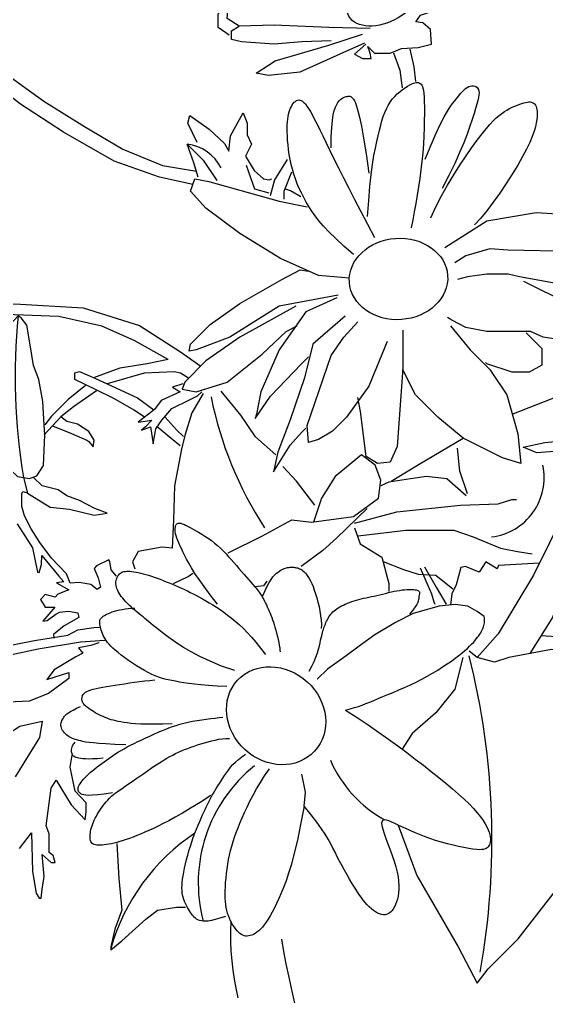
# Model space of a CAD drawing. Extents: x 363 to 3402, y 2599 to 6452.
# Drawn here: x 1335.1 to 1431.7, y 4287.3 to 4466.5 of the extents above; entities that cross this region are included whole.
import ezdxf

# ---------------------------------------------------------------- set-up
doc = ezdxf.new("R2010")
doc.units = 0
doc.header["$LTSCALE"] = 10
doc.header["$MEASUREMENT"] = 0
for name, color, linetype in [('3', 3, 'CONTINUOUS'), ('4', 4, 'CONTINUOUS'), ('7', 7, 'CONTINUOUS')]:
    doc.layers.add(name, color=color, linetype=linetype)

msp = doc.modelspace()

# ---------------------------------------------------------------- linework, layer by layer
at = {"layer": '3'}
for points in [[(1367.68, 4443.93), (1365.97, 4447.5), (1366.28, 4448.89), (1369.85, 4446.41), (1372.65, 4443.77), (1373.43, 4442.38), (1373.74, 4445.17), (1376.07, 4449.36), (1376.84, 4447.5), (1376.84, 4445.32), (1377.62, 4443.62), (1376.53, 4441.45), (1378.09, 4438.81), (1379.79, 4437.26), (1380.88, 4437.1), (1381.35, 4437.26)], [(1367.83, 4437.57), (1367.06, 4440.2), (1365.82, 4443.62), (1368.77, 4440.67), (1371.25, 4436.95)], [(1384.14, 4440.83), (1381.81, 4437.1), (1381.04, 4434.15)], [(1380.88, 4434.62), (1378.24, 4435.4), (1377.15, 4438.5), (1376.69, 4439.74)], [(1384.92, 4438.5), (1383.52, 4434.93), (1383.52, 4433.53)], [(1386.63, 4434), (1384.76, 4435.08), (1383.83, 4435.4)], [(1339.6, 4392.14), (1339.35, 4396.43), (1338.62, 4400.48), (1337.63, 4403.05), (1337.02, 4406.85), (1336.41, 4410.41), (1335.42, 4411.76), (1334.81, 4412.12), (1332.72, 4409.8), (1331.86, 4401.46), (1332.36, 4390.3), (1333.46, 4383.92), (1334.69, 4382.7), (1336.9, 4382.33), (1338.25, 4382.82), (1339.47, 4384.66), (1339.72, 4390.3), (1339.6, 4392.14)], [(1425.42, 4394.08), (1434.42, 4397.68), (1444.34, 4402.5), (1450.47, 4407.39)], [(1365.01, 4399.7), (1363.16, 4399.08), (1364.52, 4398.21), (1361.05, 4396.6), (1359.81, 4394.99), (1356.84, 4392.64), (1359.32, 4393.01), (1358.2, 4391.78), (1357.46, 4391.16), (1359.07, 4391.78), (1359.57, 4388.68), (1360.06, 4391.41), (1361.18, 4393.01), (1363.03, 4395.12), (1366.25, 4396.73), (1367.74, 4397.47), (1368.48, 4398.21)], [(1368.74, 4397.88), (1366.65, 4394.34), (1365.4, 4390.17), (1364.77, 4387.66), (1363.52, 4380.99), (1363.31, 4374.73), (1363.1, 4369.52), (1361.22, 4369.72), (1356.84, 4368.89), (1355.79, 4367.01), (1356.21, 4365.76)], [(1382.1, 4386.62), (1378.35, 4389.96), (1375.63, 4393.92), (1372.08, 4398.3)], [(1341.13, 4391.95), (1344.63, 4390.54), (1347.45, 4389.32), (1347.82, 4389.07), (1348.56, 4388.09), (1348.8, 4389.32), (1347.82, 4390.91), (1345.73, 4392.26), (1343.77, 4392.75), (1342.67, 4393.61)], [(1403.24, 4381.83), (1408.34, 4384.94), (1416.4, 4389.7)], [(1439.32, 4387.66), (1435.56, 4387.45), (1429.92, 4387.04), (1427.42, 4388.08), (1431.38, 4388.91), (1437.65, 4389.54), (1442.24, 4389.96)], [(1417.23, 4379.51), (1415.77, 4383.68), (1415.35, 4387.86)], [(1373.33, 4368.68), (1379.6, 4371.81), (1385.03, 4374.73), (1388.58, 4374.31), (1396.3, 4375.36), (1400.9, 4378.69), (1401.31, 4382.03), (1400.27, 4384.74), (1397.76, 4386.62), (1392.96, 4382.66), (1390.46, 4378.69), (1388.99, 4374.31)], [(1389.2, 4377.44), (1385.86, 4381.82), (1383.36, 4384.53)], [(1335.79, 4382.51), (1336.53, 4379.63), (1340.7, 4377.05), (1344.26, 4376.68), (1348.8, 4375.58), (1351.13, 4375.95), (1348.92, 4376.81), (1346.1, 4378.28), (1343.77, 4379.14), (1342.17, 4380.24), (1339.23, 4380.98), (1337.57, 4382.57)], [(1416.97, 4379.11), (1413.42, 4382.24), (1409.67, 4382.66), (1406.74, 4382.24), (1402.78, 4381.61), (1401.31, 4380.99)], [(1396.51, 4374.1), (1404.24, 4376.19), (1415.93, 4377.44), (1422.82, 4377.65), (1425.33, 4378.48), (1426.16, 4378.48)], [(1398.81, 4376.82), (1393.17, 4371.39), (1390.66, 4369.1), (1386.7, 4366.18)], [(1396.51, 4373.27), (1397.56, 4370.35), (1401.52, 4367.85), (1402.78, 4363.05), (1402.78, 4361.59)], [(1397.14, 4371.81), (1405.91, 4372.85), (1414.68, 4372.85), (1418.23, 4371.6), (1423.24, 4369.51), (1426.37, 4368.89), (1429.09, 4368.47)], [(1414.52, 4361.99), (1411.38, 4364.49), (1408.25, 4364.7), (1405.54, 4365.54), (1401.78, 4367)], [(1408.51, 4365.92), (1410.6, 4361.12), (1411.02, 4359.66), (1411.23, 4359.24)], [(1409.35, 4366.12), (1411.44, 4362.37), (1413.32, 4359.24)], [(1430.41, 4366.77), (1422.87, 4366.37), (1422.66, 4365.75), (1420.57, 4367), (1419.32, 4365.12), (1416.81, 4366.16), (1415.98, 4365.95), (1415.14, 4362.83), (1414.31, 4361.16), (1414.1, 4359.07)], [(1349.65, 4352.16), (1348.17, 4351.67), (1345.88, 4351.27), (1346.68, 4350.28), (1345.39, 4349.58), (1341.41, 4347.2), (1340.12, 4345.42), (1344.1, 4346.71), (1344.1, 4345.62), (1340.42, 4342.84), (1336.85, 4341.45), (1332.98, 4341.25)], [(1404.5, 4318.74), (1407.94, 4309.46), (1415.49, 4296.41), (1418.97, 4289.74), (1421, 4292.35), (1426.52, 4297.86), (1434.65, 4308.3), (1443.07, 4321.35), (1446.26, 4329.47), (1446.55, 4335.56), (1444.81, 4341.94), (1440.46, 4348.04), (1437.84, 4349.78), (1432.62, 4350.94), (1424.78, 4349.49), (1422.17, 4348.62), (1418.97, 4349.49), (1417.52, 4350.65)], [(1416.36, 4349.49), (1414.91, 4343.68), (1411.42, 4339.33), (1407.07, 4335.56), (1405.24, 4332.64)], [(1330.59, 4333.91), (1335.16, 4336.89), (1339.23, 4337.78), (1338.73, 4334.81), (1334.27, 4327.57)], [(1335.07, 4314.42), (1337.26, 4317.33), (1337.44, 4310.23), (1338.17, 4306.22), (1338.71, 4305.31), (1339.08, 4305.31), (1339.26, 4306.95), (1339.63, 4309.32), (1339.26, 4313.33), (1340.9, 4311.87), (1341.63, 4311.87), (1341.27, 4313.14), (1340.54, 4313.69), (1340.54, 4317.15), (1339.99, 4318.61), (1340.9, 4325.53), (1341.81, 4326.99), (1344.55, 4322.43), (1347.1, 4319.7), (1347.28, 4321.16), (1347.28, 4322.8), (1345.28, 4324.98), (1344.37, 4329.36), (1344.73, 4331.54)], [(1352.94, 4315.33), (1353.3, 4308.95), (1353.85, 4303.12), (1352.57, 4299.66), (1351.84, 4296.38), (1351.84, 4295.84), (1353.85, 4297.48), (1358.23, 4301.48), (1360.41, 4303.12), (1363.88, 4303.67), (1365.52, 4303.67)]]:
    msp.add_lwpolyline(points, dxfattribs=at)
for centre, radius, start, end in [((1364.97, 4435.8), 7.86, 26.192, 83.8504), ((1447.94, 4401.05), 113.67, 174.4107, 189.3877), ((1437.31, 4410.71), 68.44, 191.3348, 213.165), ((1420.31, 4382.45), 10.94, 276.87, 11.9998), ((1282.82, 4316.02), 138.86, 349.9429, 14.0702), ((1387.84, 4286.06), 37.37, 123.4593, 164.4054), ((1571.69, 4330.09), 191.33, 189.7167, 211.5813)]:
    msp.add_arc(centre, radius, start, end, dxfattribs=at)
at = {"layer": '4'}
for points in [[(1398.89, 4430.36), (1399.1, 4433.32), (1399.32, 4435.87), (1399.56, 4438.06), (1399.81, 4439.93), (1400.06, 4441.53), (1400.32, 4442.91), (1400.58, 4444.11), (1400.82, 4445.19), (1401.06, 4446.18), (1401.29, 4447.1), (1401.53, 4447.94), (1401.77, 4448.72), (1402.04, 4449.45), (1402.33, 4450.12), (1402.65, 4450.74), (1403.01, 4451.32), (1403.42, 4451.87), (1403.86, 4452.37), (1404.33, 4452.84), (1404.81, 4453.26), (1405.3, 4453.64), (1405.76, 4453.98), (1406.21, 4454.26), (1406.62, 4454.5), (1406.98, 4454.68), (1407.3, 4454.81), (1407.58, 4454.9), (1407.82, 4454.95), (1408.04, 4454.95), (1408.23, 4454.92), (1408.4, 4454.85), (1408.55, 4454.75), (1408.69, 4454.62), (1408.81, 4454.45), (1408.93, 4454.21), (1409.03, 4453.89), (1409.11, 4453.46), (1409.18, 4452.92), (1409.24, 4452.24), (1409.28, 4451.41), (1409.3, 4450.41), (1409.31, 4449.26), (1409.29, 4447.98), (1409.26, 4446.6), (1409.2, 4445.14), (1409.11, 4443.61), (1408.99, 4442.05), (1408.85, 4440.47), (1408.67, 4438.9), (1408.47, 4437.34), (1408.24, 4435.79), (1407.99, 4434.26), (1407.73, 4432.74), (1407.45, 4431.24), (1407.16, 4429.76), (1406.87, 4428.3)], [(1409.45, 4440.9), (1410.53, 4443.53), (1411.45, 4445.65), (1412.25, 4447.34), (1412.93, 4448.66), (1413.51, 4449.68), (1414.01, 4450.46), (1414.46, 4451.08), (1414.86, 4451.6), (1415.23, 4452.08), (1415.59, 4452.51), (1415.92, 4452.91), (1416.24, 4453.26), (1416.55, 4453.57), (1416.85, 4453.83), (1417.14, 4454.04), (1417.43, 4454.2), (1417.72, 4454.3), (1418.01, 4454.34), (1418.28, 4454.34), (1418.53, 4454.29), (1418.76, 4454.19), (1418.96, 4454.05), (1419.12, 4453.86), (1419.24, 4453.64), (1419.31, 4453.38), (1419.33, 4453.06), (1419.31, 4452.68), (1419.23, 4452.22), (1419.1, 4451.67), (1418.92, 4451), (1418.69, 4450.2), (1418.4, 4449.27), (1418.06, 4448.17), (1417.64, 4446.92), (1417.13, 4445.49), (1416.51, 4443.88), (1415.76, 4442.08), (1414.86, 4440.09), (1413.79, 4437.9), (1412.54, 4435.5)], [(1396.32, 4423.41), (1394.54, 4424.95), (1393.06, 4426.31), (1391.82, 4427.52), (1390.8, 4428.61), (1389.96, 4429.59), (1389.26, 4430.49), (1388.67, 4431.35), (1388.14, 4432.18), (1387.65, 4433.01), (1387.19, 4433.84), (1386.76, 4434.68), (1386.36, 4435.52), (1386, 4436.38), (1385.67, 4437.25), (1385.37, 4438.12), (1385.11, 4439.02), (1384.89, 4439.92), (1384.7, 4440.84), (1384.54, 4441.75), (1384.41, 4442.64), (1384.32, 4443.51), (1384.24, 4444.35), (1384.19, 4445.14), (1384.17, 4445.88), (1384.16, 4446.55), (1384.18, 4447.17), (1384.21, 4447.73), (1384.26, 4448.25), (1384.33, 4448.72), (1384.42, 4449.15), (1384.52, 4449.54), (1384.64, 4449.91), (1384.78, 4450.25), (1384.93, 4450.56), (1385.09, 4450.85), (1385.27, 4451.1), (1385.45, 4451.31), (1385.65, 4451.49), (1385.85, 4451.62), (1386.06, 4451.71), (1386.27, 4451.75), (1386.49, 4451.73), (1386.71, 4451.66), (1386.95, 4451.52), (1387.21, 4451.3), (1387.48, 4451.01), (1387.76, 4450.63), (1388.07, 4450.17), (1388.41, 4449.6), (1388.77, 4448.94), (1389.18, 4448.16), (1389.62, 4447.28), (1390.12, 4446.27), (1390.67, 4445.14), (1391.28, 4443.88), (1391.96, 4442.49), (1392.71, 4440.96), (1393.54, 4439.29), (1394.45, 4437.48), (1395.43, 4435.54), (1396.5, 4433.47), (1397.64, 4431.27), (1398.87, 4428.94), (1400.18, 4426.5)], [(1392.19, 4442.96), (1392.22, 4444.98), (1392.31, 4446.64), (1392.43, 4447.97), (1392.59, 4449.02), (1392.79, 4449.83), (1393, 4450.45), (1393.23, 4450.92), (1393.46, 4451.28), (1393.69, 4451.57), (1393.92, 4451.8), (1394.15, 4451.99), (1394.37, 4452.13), (1394.58, 4452.23), (1394.78, 4452.31), (1394.97, 4452.36), (1395.16, 4452.4), (1395.33, 4452.42), (1395.49, 4452.43), (1395.65, 4452.41), (1395.8, 4452.36), (1395.96, 4452.26), (1396.12, 4452.1), (1396.29, 4451.88), (1396.47, 4451.58), (1396.66, 4451.19), (1396.88, 4450.61), (1397.12, 4449.77), (1397.41, 4448.57), (1397.75, 4446.92), (1398.15, 4444.72), (1398.61, 4441.89), (1399.15, 4438.33)], [(1410.48, 4430.1), (1411.41, 4432.13), (1412.44, 4434.14), (1413.54, 4436.11), (1414.68, 4438.01), (1415.83, 4439.81), (1416.95, 4441.49), (1418.02, 4443.01), (1419, 4444.36), (1419.87, 4445.5), (1420.64, 4446.46), (1421.31, 4447.26), (1421.92, 4447.92), (1422.47, 4448.46), (1422.99, 4448.91), (1423.48, 4449.29), (1423.96, 4449.61), (1424.44, 4449.9), (1424.93, 4450.16), (1425.42, 4450.4), (1425.89, 4450.61), (1426.35, 4450.79), (1426.78, 4450.95), (1427.19, 4451.09), (1427.56, 4451.2), (1427.9, 4451.28), (1428.2, 4451.34), (1428.46, 4451.37), (1428.7, 4451.38), (1428.91, 4451.36), (1429.09, 4451.3), (1429.26, 4451.22), (1429.41, 4451.11), (1429.55, 4450.96), (1429.67, 4450.78), (1429.78, 4450.56), (1429.87, 4450.29), (1429.93, 4449.98), (1429.97, 4449.61), (1429.98, 4449.19), (1429.97, 4448.71), (1429.92, 4448.16), (1429.82, 4447.53), (1429.65, 4446.81), (1429.41, 4445.99), (1429.07, 4445.04), (1428.62, 4443.97), (1428.03, 4442.74), (1427.31, 4441.35), (1426.43, 4439.8), (1425.42, 4438.14), (1424.31, 4436.41), (1423.14, 4434.67), (1421.94, 4432.99), (1420.74, 4431.41), (1419.57, 4430), (1418.46, 4428.81)], [(1395.54, 4419.03), (1389.88, 4419.55), (1382.92, 4422.64), (1375.45, 4427.27), (1369.27, 4431.9), (1366.44, 4434.99), (1367.21, 4437.3), (1369.79, 4436.79), (1382.67, 4433.19), (1387.82, 4432.16)], [(1413.06, 4424.69), (1420.78, 4429.58), (1429.8, 4431.13), (1437.52, 4430.61), (1441.64, 4429.58), (1446.28, 4429.84), (1444.99, 4427.27), (1441.64, 4424.44), (1436.23, 4423.92), (1424.65, 4424.18), (1421.3, 4424.44), (1416.92, 4423.15), (1414.86, 4421.86)], [(1440.1, 4423.92), (1445.51, 4422.38), (1447.82, 4420.32), (1446.79, 4419.03), (1442.42, 4418.01), (1438.81, 4418.01), (1435.2, 4417.75), (1426.71, 4419.29), (1424.65, 4419.81), (1420.78, 4419.81), (1417.18, 4419.29), (1415.37, 4418.78)], [(1393.48, 4415.95), (1382.67, 4413.89), (1373.65, 4408.23), (1367.47, 4405.91), (1366.18, 4405.66), (1366.44, 4406.94), (1370.05, 4410.54), (1375.45, 4414.4), (1383.18, 4418.78), (1386.53, 4420.58), (1388.07, 4420.32)], [(1427.48, 4418.52), (1435.72, 4414.4), (1441.9, 4411.32), (1444.73, 4408.74), (1445.51, 4406.94), (1439.33, 4406.94), (1431.08, 4408.23), (1428.77, 4409.26), (1424.39, 4409.26), (1420.78, 4409.26), (1416.92, 4410.03), (1414.34, 4411.32), (1413.57, 4411.83)], [(1385.76, 4413.89), (1375.45, 4408.23), (1369.27, 4403.86), (1365.41, 4400), (1364.9, 4398.71), (1367.47, 4398.19), (1373.14, 4400), (1379.58, 4405.14), (1383.95, 4409.26), (1386.01, 4410.29)], [(1393.23, 4415.43), (1387.56, 4412.86), (1382.67, 4405.91), (1379.32, 4398.19), (1378.55, 4394.08), (1378.29, 4393.31), (1381.12, 4397.42), (1386.79, 4403.34), (1388.07, 4404.63)], [(1394.77, 4412.09), (1388.85, 4406.94), (1387.3, 4400.77), (1384.73, 4393.05), (1382.41, 4387.13), (1381.64, 4383.53), (1384.73, 4388.42), (1386.79, 4390.73), (1387.56, 4391.51)], [(1402.5, 4407.46), (1399.15, 4399.22), (1395.03, 4393.56), (1392.45, 4390.99), (1389.88, 4389.45), (1388.07, 4388.93), (1387.82, 4392.02), (1392.19, 4404.88), (1394.51, 4408.23), (1397.09, 4411.06)], [(1414.09, 4410.29), (1417.69, 4405.91), (1421.3, 4402.31), (1424.39, 4397.68), (1426.45, 4390.48), (1426.96, 4385.07), (1423.62, 4386.1), (1416.4, 4389.7), (1411.77, 4393.56), (1407.65, 4397.68), (1405.84, 4401.28), (1405.33, 4402.31)], [(1405.33, 4409.52), (1405.33, 4402.57), (1404.3, 4388.16), (1403.01, 4385.33), (1400.69, 4385.07), (1398.63, 4386.36), (1397.6, 4394.59), (1397.09, 4397.17)], [(1427.99, 4409), (1430.83, 4406.17), (1430.83, 4403.08), (1428.51, 4401.8), (1425.42, 4401.8), (1420.78, 4403.34), (1420.52, 4403.6)], [(1371.38, 4359.26), (1370.04, 4360.97), (1368.92, 4362.47), (1368, 4363.77), (1367.24, 4364.9), (1366.63, 4365.89), (1366.13, 4366.76), (1365.72, 4367.52), (1365.36, 4368.22), (1365.04, 4368.85), (1364.75, 4369.44), (1364.5, 4369.99), (1364.27, 4370.49), (1364.08, 4370.96), (1363.92, 4371.39), (1363.79, 4371.8), (1363.7, 4372.18), (1363.64, 4372.53), (1363.61, 4372.86), (1363.61, 4373.15), (1363.65, 4373.42), (1363.71, 4373.65), (1363.8, 4373.84), (1363.92, 4373.98), (1364.06, 4374.08), (1364.23, 4374.14), (1364.42, 4374.14), (1364.64, 4374.1), (1364.89, 4374.02), (1365.19, 4373.9), (1365.53, 4373.74), (1365.91, 4373.54), (1366.34, 4373.31), (1366.82, 4373.05), (1367.35, 4372.77), (1367.91, 4372.45), (1368.49, 4372.1), (1369.08, 4371.73), (1369.68, 4371.34), (1370.28, 4370.91), (1370.85, 4370.47), (1371.4, 4370), (1371.93, 4369.51), (1372.44, 4369.01), (1372.94, 4368.49), (1373.42, 4367.96), (1373.89, 4367.42), (1374.37, 4366.87), (1374.84, 4366.33), (1375.31, 4365.78), (1375.78, 4365.24), (1376.24, 4364.71), (1376.69, 4364.2), (1377.11, 4363.72), (1377.5, 4363.28), (1377.86, 4362.87), (1378.17, 4362.51), (1378.44, 4362.2), (1378.66, 4361.93), (1378.85, 4361.7), (1379.01, 4361.48), (1379.16, 4361.28), (1379.29, 4361.08), (1379.42, 4360.87), (1379.55, 4360.64), (1379.7, 4360.38), (1379.85, 4360.1), (1380.01, 4359.79), (1380.17, 4359.46), (1380.34, 4359.11), (1380.51, 4358.75), (1380.68, 4358.38), (1380.84, 4358), (1381.01, 4357.62), (1381.16, 4357.22), (1381.32, 4356.82), (1381.47, 4356.4), (1381.62, 4355.96), (1381.77, 4355.5), (1381.91, 4355.01), (1382.06, 4354.49), (1382.21, 4353.93), (1382.35, 4353.35), (1382.48, 4352.78), (1382.6, 4352.22), (1382.7, 4351.69), (1382.78, 4351.22), (1382.83, 4350.81), (1382.85, 4350.48)], [(1428.7, 4350.21), (1432.72, 4356.62), (1438.11, 4369.08), (1439.81, 4366.53), (1439.24, 4360.02), (1436.69, 4355.21), (1434.42, 4353.22), (1430.71, 4353.42)], [(1379.71, 4360.77), (1380.09, 4361.74), (1380.46, 4362.55), (1380.83, 4363.23), (1381.19, 4363.78), (1381.54, 4364.24), (1381.88, 4364.61), (1382.21, 4364.91), (1382.52, 4365.15), (1382.81, 4365.36), (1383.08, 4365.53), (1383.34, 4365.66), (1383.58, 4365.77), (1383.81, 4365.86), (1384.03, 4365.92), (1384.23, 4365.97), (1384.43, 4366.01), (1384.62, 4366.03), (1384.81, 4366.04), (1384.99, 4366.04), (1385.17, 4366.04), (1385.35, 4366.02), (1385.52, 4366), (1385.7, 4365.97), (1385.88, 4365.93), (1386.06, 4365.89), (1386.25, 4365.83), (1386.44, 4365.75), (1386.64, 4365.66), (1386.84, 4365.53), (1387.05, 4365.38), (1387.26, 4365.18), (1387.48, 4364.95), (1387.7, 4364.67), (1387.94, 4364.34), (1388.17, 4363.95), (1388.41, 4363.52), (1388.65, 4363.02), (1388.89, 4362.47), (1389.12, 4361.85), (1389.36, 4361.17), (1389.58, 4360.43), (1389.79, 4359.63), (1389.99, 4358.81), (1390.16, 4357.96), (1390.29, 4357.12), (1390.38, 4356.29), (1390.43, 4355.5), (1390.41, 4354.76)], [(1374.55, 4347.07), (1372.14, 4347.91), (1370.02, 4348.77), (1368.15, 4349.63), (1366.53, 4350.48), (1365.13, 4351.3), (1363.93, 4352.09), (1362.89, 4352.81), (1362.01, 4353.47), (1361.25, 4354.05), (1360.61, 4354.55), (1360.06, 4354.99), (1359.58, 4355.37), (1359.16, 4355.72), (1358.79, 4356.03), (1358.43, 4356.33), (1358.08, 4356.62), (1357.73, 4356.91), (1357.36, 4357.2), (1357, 4357.5), (1356.63, 4357.81), (1356.26, 4358.11), (1355.89, 4358.42), (1355.54, 4358.74), (1355.2, 4359.06), (1354.87, 4359.38), (1354.56, 4359.7), (1354.27, 4360.02), (1354, 4360.35), (1353.75, 4360.66), (1353.53, 4360.97), (1353.33, 4361.28), (1353.16, 4361.57), (1353.03, 4361.86), (1352.92, 4362.13), (1352.84, 4362.39), (1352.78, 4362.65), (1352.75, 4362.9), (1352.75, 4363.14), (1352.76, 4363.37), (1352.8, 4363.6), (1352.85, 4363.83), (1352.93, 4364.05), (1353.02, 4364.26), (1353.13, 4364.46), (1353.27, 4364.64), (1353.42, 4364.8), (1353.59, 4364.95), (1353.77, 4365.07), (1353.98, 4365.16), (1354.21, 4365.23), (1354.46, 4365.27), (1354.73, 4365.3), (1355.02, 4365.3), (1355.34, 4365.28), (1355.68, 4365.24), (1356.05, 4365.19), (1356.45, 4365.12), (1356.86, 4365.04), (1357.31, 4364.94), (1357.77, 4364.82), (1358.25, 4364.69), (1358.75, 4364.55), (1359.26, 4364.39), (1359.79, 4364.21), (1360.33, 4364.02), (1360.88, 4363.82), (1361.43, 4363.61), (1361.99, 4363.38), (1362.55, 4363.15), (1363.11, 4362.91), (1363.67, 4362.67), (1364.22, 4362.43), (1364.77, 4362.18), (1365.31, 4361.94), (1365.85, 4361.68), (1366.39, 4361.42), (1366.94, 4361.15), (1367.5, 4360.86), (1368.07, 4360.56), (1368.66, 4360.23), (1369.26, 4359.89), (1369.88, 4359.52), (1370.52, 4359.12), (1371.17, 4358.7), (1371.84, 4358.25), (1372.52, 4357.77), (1373.2, 4357.26), (1373.9, 4356.72), (1374.61, 4356.15), (1375.33, 4355.52), (1376.06, 4354.84), (1376.82, 4354.08), (1377.6, 4353.23), (1378.42, 4352.28), (1379.27, 4351.2), (1380.16, 4350)], [(1363.31, 4363.05), (1366.03, 4364.3), (1366.86, 4364.93)], [(1380.43, 4363.47), (1379.81, 4362.63), (1378.35, 4362.42)], [(1388.18, 4346.97), (1388.68, 4347.89), (1389.09, 4348.76), (1389.42, 4349.56), (1389.68, 4350.31), (1389.89, 4350.98), (1390.05, 4351.6), (1390.18, 4352.15), (1390.29, 4352.64), (1390.39, 4353.07), (1390.48, 4353.45), (1390.56, 4353.78), (1390.63, 4354.08), (1390.71, 4354.35), (1390.79, 4354.6), (1390.87, 4354.85), (1390.95, 4355.09), (1391.05, 4355.35), (1391.15, 4355.61), (1391.26, 4355.88), (1391.39, 4356.15), (1391.52, 4356.41), (1391.66, 4356.68), (1391.81, 4356.93), (1391.97, 4357.17), (1392.15, 4357.4), (1392.33, 4357.62), (1392.53, 4357.83), (1392.75, 4358.02), (1392.98, 4358.21), (1393.23, 4358.4), (1393.5, 4358.57), (1393.79, 4358.75), (1394.11, 4358.92), (1394.45, 4359.09), (1394.81, 4359.26), (1395.19, 4359.42), (1395.59, 4359.58), (1395.99, 4359.72), (1396.41, 4359.86), (1396.84, 4359.99), (1397.28, 4360.11), (1397.72, 4360.23), (1398.17, 4360.33), (1398.63, 4360.44), (1399.11, 4360.54), (1399.59, 4360.64), (1400.09, 4360.75), (1400.59, 4360.87), (1401.12, 4360.99), (1401.65, 4361.11), (1402.18, 4361.24), (1402.72, 4361.37), (1403.25, 4361.49), (1403.77, 4361.61), (1404.27, 4361.71), (1404.76, 4361.79), (1405.22, 4361.86), (1405.65, 4361.91), (1406.06, 4361.94), (1406.44, 4361.96), (1406.78, 4361.96), (1407.1, 4361.96), (1407.37, 4361.93), (1407.62, 4361.9), (1407.82, 4361.87), (1407.99, 4361.82), (1408.13, 4361.76), (1408.23, 4361.7), (1408.31, 4361.63), (1408.37, 4361.55), (1408.4, 4361.47), (1408.41, 4361.38), (1408.41, 4361.29), (1408.4, 4361.19), (1408.38, 4361.09), (1408.35, 4360.98), (1408.33, 4360.86), (1408.3, 4360.73), (1408.28, 4360.59), (1408.27, 4360.45), (1408.26, 4360.29), (1408.25, 4360.11), (1408.19, 4359.88), (1408.08, 4359.58), (1407.89, 4359.21), (1407.59, 4358.74), (1407.16, 4358.15), (1406.58, 4357.43)], [(1373.09, 4344.15), (1371.29, 4344.24), (1369.72, 4344.35), (1368.35, 4344.47), (1367.15, 4344.59), (1366.11, 4344.71), (1365.2, 4344.84), (1364.39, 4344.97), (1363.65, 4345.1), (1362.98, 4345.23), (1362.34, 4345.37), (1361.74, 4345.52), (1361.14, 4345.68), (1360.56, 4345.88), (1359.96, 4346.11), (1359.34, 4346.38), (1358.69, 4346.71), (1358, 4347.08), (1357.28, 4347.51), (1356.54, 4347.96), (1355.81, 4348.44), (1355.09, 4348.93), (1354.39, 4349.43), (1353.75, 4349.91), (1353.16, 4350.36), (1352.65, 4350.79), (1352.21, 4351.18), (1351.83, 4351.56), (1351.5, 4351.91), (1351.22, 4352.24), (1350.99, 4352.57), (1350.78, 4352.89), (1350.6, 4353.21), (1350.44, 4353.53), (1350.3, 4353.85), (1350.18, 4354.17), (1350.08, 4354.48), (1349.99, 4354.77), (1349.92, 4355.06), (1349.87, 4355.32), (1349.83, 4355.56), (1349.81, 4355.78), (1349.8, 4355.97), (1349.81, 4356.14), (1349.84, 4356.3), (1349.89, 4356.44), (1349.96, 4356.57), (1350.04, 4356.7), (1350.16, 4356.82), (1350.29, 4356.94), (1350.45, 4357.07), (1350.64, 4357.19), (1350.85, 4357.31), (1351.1, 4357.44), (1351.38, 4357.56), (1351.71, 4357.69), (1352.07, 4357.82), (1352.47, 4357.95), (1352.91, 4358.07), (1353.39, 4358.19), (1353.9, 4358.3), (1354.45, 4358.39), (1355.02, 4358.46), (1355.63, 4358.51), (1356.25, 4358.53)], [(1420.29, 4356.99), (1418.95, 4357.88), (1417.28, 4358.88), (1414.94, 4359.21), (1412.04, 4358.88), (1407.24, 4357.54), (1404.01, 4355.87), (1400.22, 4353.65), (1397.32, 4351.53), (1394.98, 4349.75), (1391.53, 4347.3), (1389.63, 4345.52)], [(1394.87, 4339.84), (1395.71, 4340.05), (1396.48, 4340.27), (1397.2, 4340.5), (1397.89, 4340.75), (1398.58, 4341.01), (1399.29, 4341.29), (1400.03, 4341.6), (1400.83, 4341.93), (1401.7, 4342.29), (1402.63, 4342.67), (1403.61, 4343.08), (1404.63, 4343.52), (1405.68, 4343.98), (1406.73, 4344.47), (1407.79, 4344.97), (1408.82, 4345.5), (1409.83, 4346.04), (1410.81, 4346.6), (1411.74, 4347.16), (1412.63, 4347.73), (1413.47, 4348.28), (1414.25, 4348.82), (1414.97, 4349.35), (1415.62, 4349.84), (1416.21, 4350.31), (1416.73, 4350.74), (1417.19, 4351.15), (1417.6, 4351.53), (1417.96, 4351.89), (1418.28, 4352.23), (1418.56, 4352.55), (1418.82, 4352.87), (1419.05, 4353.17), (1419.26, 4353.46), (1419.45, 4353.74), (1419.62, 4354.02), (1419.77, 4354.29), (1419.9, 4354.56), (1420.01, 4354.82), (1420.11, 4355.08), (1420.19, 4355.33), (1420.25, 4355.59), (1420.3, 4355.83), (1420.33, 4356.08), (1420.34, 4356.32), (1420.34, 4356.55), (1420.32, 4356.77), (1420.29, 4356.99)], [(1363.09, 4337.32), (1361.3, 4337.25), (1359.76, 4337.22), (1358.44, 4337.23), (1357.31, 4337.26), (1356.35, 4337.32), (1355.54, 4337.39), (1354.84, 4337.48), (1354.22, 4337.57), (1353.67, 4337.66), (1353.17, 4337.75), (1352.72, 4337.85), (1352.3, 4337.95), (1351.91, 4338.06), (1351.53, 4338.18), (1351.17, 4338.32), (1350.81, 4338.46), (1350.44, 4338.62), (1350.07, 4338.79), (1349.7, 4338.97), (1349.33, 4339.16), (1348.98, 4339.35), (1348.64, 4339.55), (1348.33, 4339.74), (1348.04, 4339.92), (1347.78, 4340.1), (1347.55, 4340.27), (1347.35, 4340.44), (1347.17, 4340.6), (1347.02, 4340.75), (1346.89, 4340.9), (1346.79, 4341.04), (1346.7, 4341.18), (1346.63, 4341.32), (1346.58, 4341.45), (1346.55, 4341.58), (1346.53, 4341.71), (1346.53, 4341.84), (1346.53, 4341.97), (1346.55, 4342.1), (1346.58, 4342.24), (1346.61, 4342.38), (1346.66, 4342.52), (1346.74, 4342.66), (1346.85, 4342.81), (1346.99, 4342.95), (1347.19, 4343.1), (1347.44, 4343.24), (1347.76, 4343.38), (1348.14, 4343.51), (1348.6, 4343.64), (1349.12, 4343.77), (1349.7, 4343.9), (1350.35, 4344.03), (1351.04, 4344.16), (1351.8, 4344.28), (1352.6, 4344.41), (1353.44, 4344.54), (1354.32, 4344.67), (1355.23, 4344.8), (1356.16, 4344.93), (1357.11, 4345.05), (1358.05, 4345.16), (1358.99, 4345.27), (1359.91, 4345.37)], [(1354.55, 4333.42), (1352.55, 4333.52), (1350.94, 4333.61), (1349.64, 4333.7), (1348.62, 4333.79), (1347.83, 4333.88), (1347.21, 4333.97), (1346.72, 4334.06), (1346.31, 4334.16), (1345.94, 4334.25), (1345.59, 4334.34), (1345.27, 4334.44), (1344.96, 4334.55), (1344.68, 4334.66), (1344.42, 4334.79), (1344.17, 4334.93), (1343.93, 4335.09), (1343.71, 4335.27), (1343.5, 4335.46), (1343.31, 4335.67), (1343.14, 4335.88), (1342.99, 4336.11), (1342.87, 4336.34), (1342.78, 4336.57), (1342.71, 4336.8), (1342.69, 4337.02), (1342.69, 4337.25), (1342.72, 4337.46), (1342.78, 4337.68), (1342.86, 4337.89), (1342.95, 4338.1), (1343.07, 4338.3), (1343.2, 4338.5), (1343.35, 4338.7), (1343.52, 4338.9), (1343.75, 4339.11), (1344.04, 4339.33), (1344.42, 4339.57), (1344.9, 4339.84), (1345.51, 4340.15), (1346.25, 4340.49)], [(1352.11, 4324.65), (1350.62, 4324.42), (1349.43, 4324.27), (1348.49, 4324.19), (1347.77, 4324.17), (1347.24, 4324.2), (1346.85, 4324.27), (1346.57, 4324.37), (1346.35, 4324.49), (1346.18, 4324.61), (1346.04, 4324.75), (1345.93, 4324.89), (1345.86, 4325.05), (1345.82, 4325.22), (1345.82, 4325.41), (1345.85, 4325.61), (1345.93, 4325.83), (1346.04, 4326.07), (1346.18, 4326.32), (1346.37, 4326.59), (1346.58, 4326.87), (1346.83, 4327.17), (1347.11, 4327.47), (1347.42, 4327.79), (1347.76, 4328.1), (1348.12, 4328.42), (1348.51, 4328.75), (1348.91, 4329.07), (1349.33, 4329.4), (1349.75, 4329.72), (1350.19, 4330.04), (1350.62, 4330.35), (1351.05, 4330.66), (1351.47, 4330.96), (1351.9, 4331.26), (1352.33, 4331.55), (1352.77, 4331.85), (1353.24, 4332.14), (1353.73, 4332.44), (1354.26, 4332.74), (1354.83, 4333.06), (1355.45, 4333.38), (1356.11, 4333.72), (1356.8, 4334.05), (1357.51, 4334.39), (1358.24, 4334.73), (1358.97, 4335.06), (1359.69, 4335.39), (1360.4, 4335.7), (1361.09, 4336), (1361.77, 4336.28), (1362.44, 4336.54), (1363.11, 4336.79), (1363.8, 4337.02), (1364.5, 4337.24), (1365.23, 4337.43), (1365.99, 4337.61), (1366.8, 4337.77), (1367.63, 4337.91), (1368.48, 4338.04), (1369.32, 4338.15), (1370.14, 4338.26), (1370.94, 4338.36), (1371.68, 4338.45), (1372.36, 4338.54)], [(1394.87, 4339.84), (1396.98, 4338.45), (1398.99, 4337.09), (1400.89, 4335.78), (1402.7, 4334.5), (1404.42, 4333.25), (1406.06, 4332.04), (1407.63, 4330.85), (1409.12, 4329.7), (1410.56, 4328.58), (1411.93, 4327.48), (1413.22, 4326.42), (1414.43, 4325.4), (1415.55, 4324.43), (1416.57, 4323.49), (1417.49, 4322.61), (1418.3, 4321.78), (1418.99, 4321), (1419.58, 4320.27), (1420.06, 4319.6), (1420.45, 4318.98), (1420.77, 4318.41), (1421, 4317.88), (1421.18, 4317.4), (1421.3, 4316.96), (1421.38, 4316.57), (1421.41, 4316.21), (1421.41, 4315.89), (1421.37, 4315.6), (1421.31, 4315.34), (1421.21, 4315.12), (1421.1, 4314.92), (1420.97, 4314.74), (1420.82, 4314.58), (1420.64, 4314.45), (1420.42, 4314.35), (1420.15, 4314.27), (1419.8, 4314.23), (1419.37, 4314.22), (1418.84, 4314.26), (1418.19, 4314.33), (1417.42, 4314.45), (1416.54, 4314.61), (1415.58, 4314.81), (1414.56, 4315.05), (1413.51, 4315.31), (1412.43, 4315.6), (1411.37, 4315.92), (1410.33, 4316.26), (1409.34, 4316.61), (1408.4, 4316.98), (1407.52, 4317.35), (1406.69, 4317.72), (1405.91, 4318.08), (1405.18, 4318.42), (1404.5, 4318.74), (1403.88, 4319.04), (1403.31, 4319.29), (1402.8, 4319.5), (1402.36, 4319.63), (1402, 4319.68), (1401.72, 4319.62), (1401.54, 4319.44), (1401.47, 4319.11), (1401.51, 4318.63), (1401.66, 4317.98), (1401.91, 4317.18), (1402.23, 4316.26), (1402.6, 4315.27), (1403, 4314.22), (1403.39, 4313.15), (1403.75, 4312.09), (1404.06, 4311.07), (1404.31, 4310.12), (1404.48, 4309.24), (1404.58, 4308.42), (1404.63, 4307.67), (1404.63, 4306.96), (1404.58, 4306.31), (1404.49, 4305.71), (1404.36, 4305.15), (1404.21, 4304.63), (1404.03, 4304.15), (1403.82, 4303.71), (1403.6, 4303.33), (1403.35, 4303), (1403.07, 4302.73), (1402.78, 4302.52), (1402.47, 4302.37), (1402.14, 4302.29), (1401.8, 4302.28), (1401.44, 4302.33), (1401.08, 4302.44), (1400.71, 4302.6), (1400.33, 4302.81), (1399.96, 4303.07), (1399.58, 4303.37), (1399.21, 4303.71), (1398.83, 4304.09), (1398.46, 4304.51), (1398.08, 4304.98), (1397.69, 4305.49), (1397.3, 4306.05), (1396.89, 4306.67), (1396.47, 4307.33), (1396.03, 4308.05), (1395.58, 4308.82), (1395.12, 4309.62), (1394.66, 4310.44), (1394.21, 4311.27), (1393.76, 4312.11), (1393.33, 4312.93), (1392.93, 4313.74), (1392.54, 4314.52), (1392.13, 4315.31), (1391.68, 4316.14), (1391.13, 4317.05), (1390.45, 4318.07), (1389.6, 4319.25), (1388.55, 4320.62), (1387.24, 4322.21)], [(1350.4, 4330.99), (1349.38, 4330.91), (1348.52, 4330.87), (1347.8, 4330.85), (1347.21, 4330.86), (1346.71, 4330.88), (1346.31, 4330.93), (1345.98, 4330.98), (1345.7, 4331.05), (1345.47, 4331.12), (1345.28, 4331.2), (1345.11, 4331.29), (1344.98, 4331.39), (1344.87, 4331.51), (1344.79, 4331.64), (1344.72, 4331.79), (1344.67, 4331.96), (1344.63, 4332.16), (1344.61, 4332.37), (1344.61, 4332.6), (1344.65, 4332.85), (1344.73, 4333.1), (1344.85, 4333.37), (1345.03, 4333.64), (1345.28, 4333.91)], [(1370.16, 4324.16), (1368.19, 4322.9), (1366.46, 4321.82), (1364.95, 4320.92), (1363.63, 4320.16), (1362.46, 4319.53), (1361.43, 4319), (1360.49, 4318.54), (1359.63, 4318.13), (1358.81, 4317.76), (1358.03, 4317.41), (1357.29, 4317.09), (1356.58, 4316.8), (1355.91, 4316.53), (1355.27, 4316.29), (1354.65, 4316.07), (1354.06, 4315.88), (1353.49, 4315.71), (1352.95, 4315.56), (1352.43, 4315.43), (1351.93, 4315.32), (1351.47, 4315.23), (1351.03, 4315.16), (1350.62, 4315.1), (1350.24, 4315.06), (1349.89, 4315.04), (1349.57, 4315.04), (1349.28, 4315.05), (1349.02, 4315.09), (1348.79, 4315.15), (1348.59, 4315.24), (1348.42, 4315.36), (1348.29, 4315.51), (1348.18, 4315.7), (1348.1, 4315.91), (1348.05, 4316.15), (1348.02, 4316.42), (1348.02, 4316.7), (1348.03, 4317), (1348.07, 4317.31), (1348.12, 4317.62), (1348.19, 4317.95), (1348.28, 4318.27), (1348.38, 4318.6), (1348.5, 4318.94), (1348.64, 4319.29), (1348.8, 4319.65), (1348.98, 4320.01), (1349.18, 4320.39), (1349.4, 4320.77), (1349.65, 4321.16), (1349.9, 4321.55), (1350.17, 4321.94), (1350.44, 4322.31), (1350.72, 4322.67), (1350.99, 4323), (1351.25, 4323.31), (1351.51, 4323.58), (1351.76, 4323.84), (1352.03, 4324.07), (1352.32, 4324.31), (1352.63, 4324.56), (1353, 4324.82), (1353.41, 4325.12), (1353.9, 4325.46), (1354.45, 4325.85), (1355.07, 4326.29), (1355.73, 4326.75), (1356.42, 4327.24), (1357.13, 4327.73), (1357.85, 4328.22), (1358.55, 4328.7), (1359.22, 4329.16), (1359.86, 4329.58), (1360.46, 4329.98), (1361.03, 4330.34), (1361.58, 4330.68), (1362.12, 4331), (1362.64, 4331.3), (1363.17, 4331.58), (1363.7, 4331.84), (1364.23, 4332.09), (1364.79, 4332.34), (1365.35, 4332.57), (1365.92, 4332.79), (1366.51, 4333.01), (1367.11, 4333.22), (1367.72, 4333.43), (1368.35, 4333.63), (1368.99, 4333.82), (1369.64, 4334.01), (1370.3, 4334.18), (1370.96, 4334.33), (1371.62, 4334.46), (1372.28, 4334.56), (1372.93, 4334.62), (1373.58, 4334.64)], [(1372.84, 4301.98), (1371.83, 4301.65), (1370.98, 4301.4), (1370.25, 4301.23), (1369.65, 4301.13), (1369.15, 4301.09), (1368.73, 4301.1), (1368.37, 4301.15), (1368.07, 4301.24), (1367.8, 4301.35), (1367.56, 4301.48), (1367.34, 4301.63), (1367.14, 4301.8), (1366.96, 4302), (1366.78, 4302.21), (1366.6, 4302.45), (1366.42, 4302.72), (1366.23, 4303), (1366.04, 4303.31), (1365.86, 4303.63), (1365.67, 4303.98), (1365.5, 4304.33), (1365.34, 4304.7), (1365.2, 4305.09), (1365.08, 4305.48), (1364.98, 4305.88), (1364.92, 4306.29), (1364.88, 4306.73), (1364.86, 4307.19), (1364.88, 4307.68), (1364.92, 4308.21), (1364.98, 4308.79), (1365.08, 4309.42), (1365.2, 4310.1), (1365.34, 4310.83), (1365.51, 4311.6), (1365.7, 4312.39), (1365.92, 4313.21), (1366.15, 4314.03), (1366.4, 4314.86), (1366.66, 4315.67), (1366.94, 4316.47), (1367.24, 4317.24), (1367.53, 4317.99), (1367.83, 4318.7), (1368.12, 4319.37), (1368.4, 4320), (1368.66, 4320.59), (1368.9, 4321.12), (1369.12, 4321.59), (1369.31, 4322.02), (1369.49, 4322.41), (1369.67, 4322.78), (1369.84, 4323.13), (1370.02, 4323.48), (1370.2, 4323.83), (1370.4, 4324.2), (1370.63, 4324.6), (1370.87, 4325.01), (1371.14, 4325.45), (1371.42, 4325.91), (1371.72, 4326.38), (1372.03, 4326.86), (1372.35, 4327.35), (1372.68, 4327.84), (1373.02, 4328.34), (1373.38, 4328.83), (1373.77, 4329.33), (1374.2, 4329.82), (1374.67, 4330.3), (1375.21, 4330.78), (1375.82, 4331.26), (1376.5, 4331.72)], [(1387.24, 4322.21), (1386.61, 4318.84), (1386.02, 4315.98), (1385.46, 4313.58), (1384.93, 4311.58), (1384.42, 4309.9), (1383.94, 4308.5), (1383.47, 4307.29), (1383.03, 4306.23), (1382.6, 4305.26), (1382.19, 4304.36), (1381.8, 4303.53), (1381.41, 4302.78), (1381.04, 4302.1), (1380.67, 4301.48), (1380.31, 4300.93), (1379.96, 4300.44), (1379.61, 4300.01), (1379.27, 4299.64), (1378.93, 4299.33), (1378.6, 4299.07), (1378.27, 4298.85), (1377.96, 4298.68), (1377.65, 4298.54), (1377.36, 4298.45), (1377.07, 4298.39), (1376.8, 4298.37), (1376.53, 4298.38), (1376.27, 4298.44), (1376.01, 4298.53), (1375.76, 4298.66), (1375.5, 4298.84), (1375.24, 4299.06), (1374.98, 4299.33), (1374.72, 4299.63), (1374.47, 4299.98), (1374.22, 4300.36), (1373.98, 4300.76), (1373.76, 4301.19), (1373.55, 4301.64), (1373.37, 4302.11), (1373.22, 4302.59), (1373.09, 4303.08), (1372.99, 4303.6), (1372.91, 4304.14), (1372.85, 4304.71), (1372.81, 4305.32), (1372.8, 4305.96), (1372.8, 4306.66), (1372.83, 4307.4), (1372.87, 4308.18), (1372.94, 4308.99), (1373.02, 4309.82), (1373.13, 4310.68), (1373.26, 4311.53), (1373.4, 4312.39), (1373.58, 4313.24), (1373.77, 4314.07), (1373.99, 4314.89), (1374.23, 4315.7), (1374.51, 4316.52), (1374.81, 4317.36), (1375.14, 4318.22), (1375.5, 4319.11), (1375.89, 4320.04), (1376.32, 4321.02), (1376.8, 4322.04), (1377.32, 4323.1), (1377.89, 4324.21), (1378.53, 4325.36), (1379.24, 4326.55), (1380.02, 4327.78), (1380.89, 4329.04)], [(1387.24, 4322.21), (1387.53, 4324.74), (1386.86, 4328.07)], [(1373.8, 4301.1), (1373.76, 4299.3), (1373.77, 4297.4), (1373.85, 4295.58), (1373.99, 4293.83), (1374.19, 4292.14), (1374.43, 4290.48), (1374.74, 4288.8), (1375.11, 4287.06)]]:
    msp.add_lwpolyline(points, dxfattribs=at)
for centre, radius, start, end in [((1395.36, 4308.13), 27.51, 128.6178, 194.8055), ((1413.08, 4339.67), 22.86, 203.3455, 240.9935)]:
    msp.add_arc(centre, radius, start, end, dxfattribs=at)
at = {"layer": '7'}
for points in [[(1398.54, 4461.99), (1396.49, 4460.15), (1397.93, 4459.33), (1399.57, 4459.33), (1399.36, 4460.35), (1398.95, 4461.58), (1400.18, 4460.35), (1403.05, 4460.35), (1405.1, 4461.17), (1408.17, 4461.37), (1410.63, 4461.99), (1410.43, 4464.65), (1408.99, 4465.88), (1407.76, 4466.08), (1408.58, 4467.31), (1415.96, 4469.77), (1422.11, 4473.45), (1424.57, 4475.71), (1423.75, 4477.55), (1422.93, 4477.34)], [(1399.36, 4464.86), (1391.78, 4465.06), (1381.74, 4465.47), (1375.38, 4465.26), (1373.13, 4466.7), (1373.33, 4468.75), (1375.18, 4469.77), (1380.71, 4469.77), (1386.04, 4469.56), (1391.16, 4468.34)], [(1373.54, 4463.63), (1371.49, 4465.06), (1371.49, 4467.52), (1373.13, 4469.15)], [(1392.19, 4462.6), (1386.86, 4462.4), (1381.74, 4461.99), (1375.79, 4462.4), (1373.95, 4462.81), (1373.95, 4464.45), (1375.38, 4465.26)], [(1398.34, 4462.19), (1393.83, 4460.15), (1386.45, 4456.87), (1380.71, 4456.26), (1378.46, 4456.67), (1381.94, 4458.92), (1391.78, 4461.78), (1397.93, 4463.83)], [(1327.61, 4461.31), (1332.27, 4456.81), (1339.57, 4451.53), (1347.02, 4446.88), (1354.01, 4442.69), (1361.31, 4439.74), (1367.51, 4438.68)], [(1403.64, 4460.39), (1404.82, 4457.2), (1405.24, 4453.95)], [(1406.62, 4461.08), (1407.39, 4457.83), (1407.66, 4455.12)], [(1366.85, 4436.21), (1360.72, 4437.57), (1352.44, 4440.53), (1343.17, 4445.85), (1335.29, 4450.97), (1329.17, 4455.69), (1325.03, 4458.45)], [(1286.49, 4401.4), (1294.19, 4404.96), (1304.33, 4410.03), (1312.22, 4413.22), (1321.8, 4414.16), (1334.2, 4414.35), (1346.78, 4413.59), (1357.11, 4410.4), (1364.62, 4405.53), (1368.32, 4402.91)], [(1362.31, 4404.16), (1356.1, 4407.65), (1350.19, 4410.22), (1342.32, 4412.03), (1334.14, 4412.34), (1319.75, 4412.64), (1309.6, 4410.37), (1299.75, 4405.38), (1290.36, 4400.99), (1287.78, 4399.78)], [(1362.31, 4404.16), (1358.49, 4403.34), (1353.5, 4402.54), (1348.66, 4400.8)], [(1357.99, 4393.55), (1356.1, 4394.87), (1352.38, 4396.97), (1349.16, 4398.58), (1345.2, 4400.44), (1345.2, 4401.68), (1346.07, 4401.92), (1348.91, 4400.69), (1356.72, 4397.1), (1359.73, 4394.93)], [(1366.04, 4400.72), (1364.58, 4401.6), (1363.42, 4401.89), (1357.91, 4401.6), (1351.14, 4399.66)], [(1349.17, 4398.39), (1345, 4395.45), (1342.67, 4393.61), (1339.6, 4390.3)], [(1347.21, 4399.37), (1344.02, 4396.8), (1340.95, 4393.73), (1339.72, 4392.14)], [(1444.3, 4394.14), (1438.11, 4382.39), (1429.32, 4364.55), (1422.8, 4353.79), (1418.97, 4349.49)], [(1361.7, 4393.61), (1363.9, 4391.16), (1365.14, 4390.04)], [(1364.52, 4388.31), (1362.91, 4389.67), (1360.32, 4391.78)], [(1352.84, 4364.38), (1351.9, 4365.55), (1351.66, 4367.08), (1351.43, 4367.37), (1349.2, 4366.31), (1348.79, 4365.78), (1349.49, 4364.08), (1349.96, 4362.38), (1349.31, 4361.97), (1348.14, 4362.85), (1346.03, 4363.2), (1344.38, 4363.09), (1343.68, 4364.79), (1340.97, 4367.72), (1338.84, 4370.56), (1337.23, 4373.09), (1336, 4375.46), (1335.54, 4377.19), (1335.5, 4379.52), (1335.69, 4379.94), (1336.34, 4379.75), (1336.5, 4379.68)], [(1334.66, 4373.98), (1337.44, 4369.59), (1338.4, 4365.13), (1338.69, 4365.05), (1339.13, 4366.52), (1339.2, 4368.2), (1342.28, 4364.39), (1343.23, 4363.37), (1341.84, 4363.15), (1344.11, 4361.91), (1342.13, 4361.1), (1341.62, 4360.52), (1339.79, 4361.03), (1338.91, 4360.08), (1339.79, 4358.69), (1341.54, 4358.69), (1339.35, 4356.13), (1340.15, 4356.27), (1341.76, 4357.44), (1342.42, 4357.81), (1344.04, 4357.96), (1345.79, 4357.66), (1345.94, 4356.78), (1343.3, 4355.25), (1341.33, 4353.71), (1341.39, 4352.99)], [(1325.51, 4349.89), (1328.09, 4350.69), (1337.82, 4352.57), (1343.97, 4353.56), (1345.76, 4354.56), (1348.74, 4354.95), (1349.73, 4355.05)], [(1350.72, 4352.57), (1346.26, 4352.28), (1338.51, 4350.99), (1333.35, 4349.89), (1328.19, 4349), (1327.39, 4348.41)]]:
    msp.add_lwpolyline(points, dxfattribs=at)
for centre, major_axis, ratio in [((1402.02, 4471), (6.56, 3.89), 0.637035), ((1404.56, 4418.91), (-9.01, -0.64), 0.826592), ((1382.12, 4338.79), (-7.07, 6.5), 0.879141)]:
    msp.add_ellipse(centre, major_axis=major_axis, ratio=ratio, dxfattribs=at)

doc.saveas('drawing.dxf')
